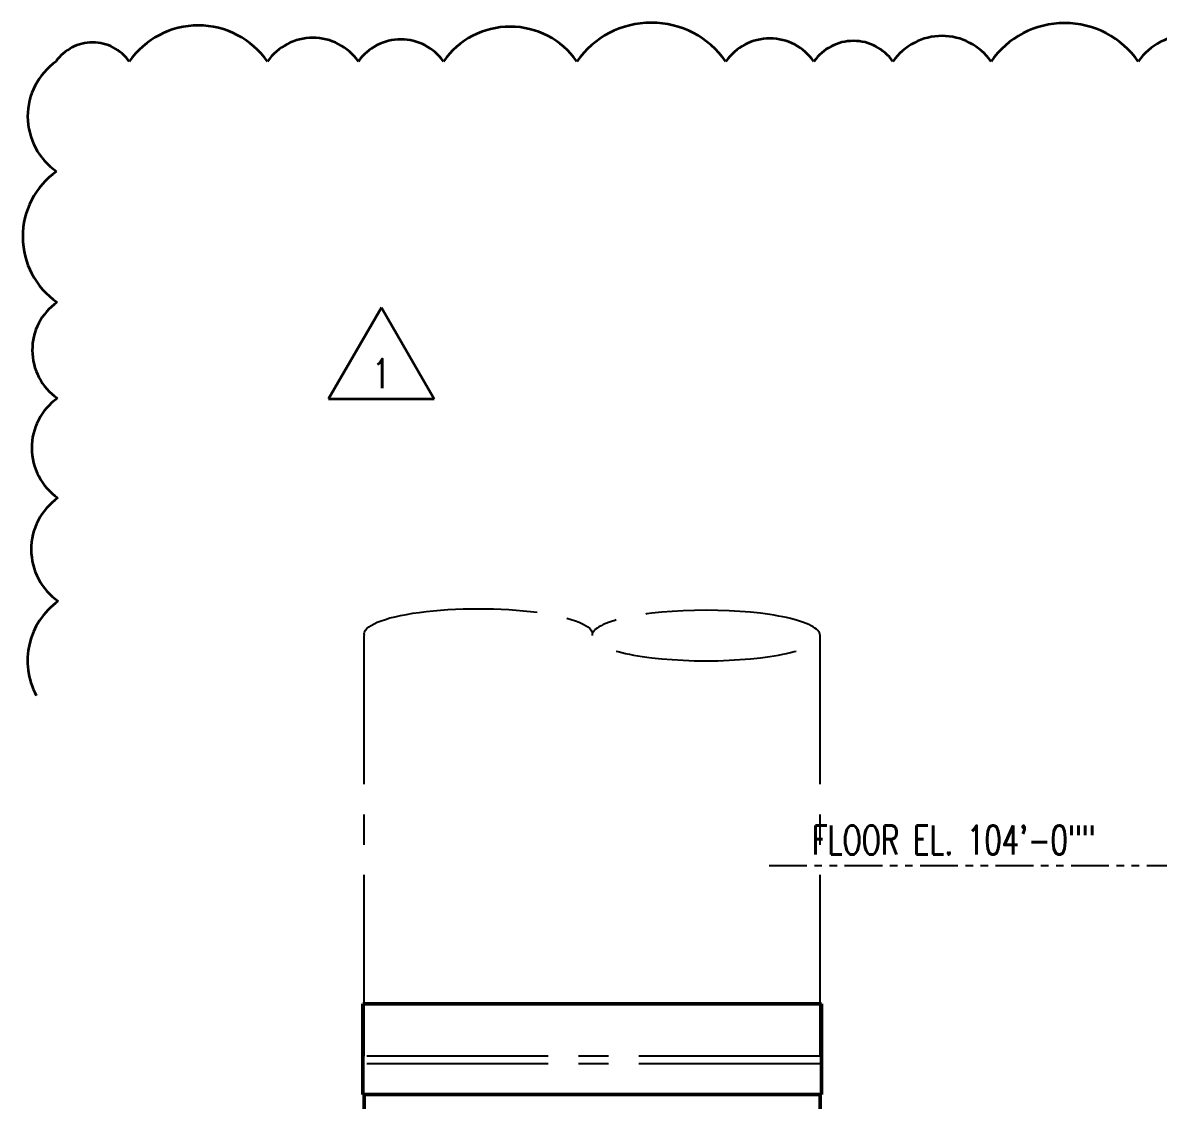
# Model space of a CAD drawing. Header units: inches. Extents: x 0 to 1408, y 0 to 1088.
# Drawn here: x 723 to 873.4, y 384.4 to 527.1 of the extents above; entities that cross this region are included whole.
import ezdxf
from ezdxf.enums import TextEntityAlignment as Align

# ---------------------------------------------------------------- set-up
doc = ezdxf.new("R2010")
doc.units = ezdxf.units.IN
doc.header["$LTSCALE"] = 32
doc.header["$MEASUREMENT"] = 0
for name, pattern in [('CENTER2', [1.125, 0.75, -0.125, 0.125, -0.125]), ('HIDDEN', [0.375, 0.25, -0.125]), ('PHANTOM2', [1.25, 0.625, -0.125, 0.125, -0.125, 0.125, -0.125])]:
    doc.linetypes.add(name, pattern=pattern)
for name, color, linetype, lineweight in [('AM_0', 7, 'Continuous', 50), ('AM_6', 140, 'Continuous', 35), ('Equipment-AM_3', 6, 'HIDDEN', 25), ('Equipment-AM_6', 140, 'Continuous', 35), ('Layout-AM_11', 92, 'PHANTOM2', 25)]:
    doc.layers.add(name, color=color, linetype=linetype, lineweight=lineweight)
doc.styles.add('simplex', font='simplex.shx', dxfattribs={"width": 0.75})
doc.styles.get("Standard").update_dxf_attribs({"font": 'ROMANS.SHX', "width": 0.7})

# ---------------------------------------------------------------- blocks, each defined once
blk = doc.blocks.new('A$C9d734190')
at = {"layer": 'AM_0'}
for p, q in [((-180.62, 167.75), (-180.62, 155.75)), ((-180.62, 167.75), (-119.87, 167.75)), ((-119.87, 155.75), (-119.87, 167.75)), ((-180.62, 155.75), (-119.87, 155.75)), ((-180.44, 155.75), (-180.44, 147.75)), ((-120.06, 147.75), (-120.06, 155.75))]:
    blk.add_line(p, q, dxfattribs=at)
blk = doc.blocks.new('Revision Triangle')
at = {"layer": 'AM_6'}
for p, q in [((-0.2188, 0), (0, 0.3789)), ((0, 0.3789), (0.2188, 0)), ((-0.2188, 0), (0.2188, 0))]:
    blk.add_line(p, q, dxfattribs=at)
at = {"layer": 'AM_6', "style": 'simplex', "width": 0.75}
blk.add_attdef('X', text='', height=0.12, dxfattribs=at).set_placement((-0.0001, 0.0447), align=Align.CENTER)

msp = doc.modelspace()

# ---------------------------------------------------------------- linework, layer by layer
at = {"layer": 'AM_6', "linetype": 'CENTER2'}
msp.add_lwpolyline([(903.280659, 526.376584, 0.2166385454), (895.759379, 521.936864, 0.52056705), (884.264582, 521.936864, 0.52056705), (870.777843, 521.936864, 0.52056705), (851.277125, 521.936864, 0.52056705), (838.291194, 521.936864, 0.52056705), (827.826398, 521.936864, 0.52056705), (816.147269, 521.936864, 0.52056705), (796.432617, 521.936864, 0.52056705), (778.752939, 521.936864, 0.52056705), (767.495577, 521.936864, 0.52056705), (755.452057, 521.936864, 0.52056705), (737.145835, 521.936864, 0.52056705), (727.453223, 521.936864, 0.52056705), (727.51359, 507.386374, 0.52056705), (727.585443, 490.067574, 0.52056705), (727.638148, 477.364049, 0.52056705), (727.692877, 464.172537, 0.52056705), (727.749594, 450.501888, 0.3803804309), (724.84324, 438.023054, 0.3803804309)], format="xyb", dxfattribs=at)
at = {"layer": 'Equipment-AM_3', "linetype": 'CENTER2'}
msp.add_line((828.631274, 389.264204), (768.252518, 389.264204), dxfattribs=at)
at = {"layer": 'Layout-AM_11', "linetype": 'CENTER2'}
for p, q in [((768.252518, 390.264204), (768.252518, 445.959943)), ((828.631274, 390.264204), (828.631274, 445.959943)), ((828.631274, 390.264204), (768.252518, 390.264204))]:
    msp.add_line(p, q, dxfattribs=at)
at = {"layer": 'Layout-AM_11', "ltscale": 0.25}
msp.add_line((821.888627, 415.514204), (887.465474, 415.514204), dxfattribs=at)
at = {"layer": 'Layout-AM_11', "linetype": 'CENTER2', "extrusion": (0, 0, -1)}
msp.add_ellipse((783.376028, 446.16658), major_axis=(15.094689, 0), ratio=0.2216316231, start_param=3.079786925, end_param=6.3449910358, dxfattribs=at)
msp.add_ellipse((813.536585, 445.959943), major_axis=(15.094689, 0), ratio=0.2216316231, dxfattribs=at)

# ---------------------------------------------------------------- block references
at = {"layer": 'AM_6', "linetype": 'CENTER2', "xscale": 32, "yscale": 32, "zscale": 32}
msp.add_blockref('Revision Triangle', (770.535713, 477.272794), dxfattribs=at).add_auto_attribs({'X': '1'})
at = {"layer": 'AM_6', "linetype": 'CENTER2'}
msp.add_blockref('A$C9d734190', (948.690018, 229.472002), dxfattribs=at)

# ---------------------------------------------------------------- texts
at = {"layer": 'Equipment-AM_6', "color": 140, "insert": (865.143642, 420.813868), "char_height": 3.84, "attachment_point": 3}
msp.add_mtext_dynamic_manual_height_columns('FLOOR EL. 104\'-0""', width=58.33927079, gutter_width=19.2, heights=[0], dxfattribs=at)

doc.saveas('drawing.dxf')
